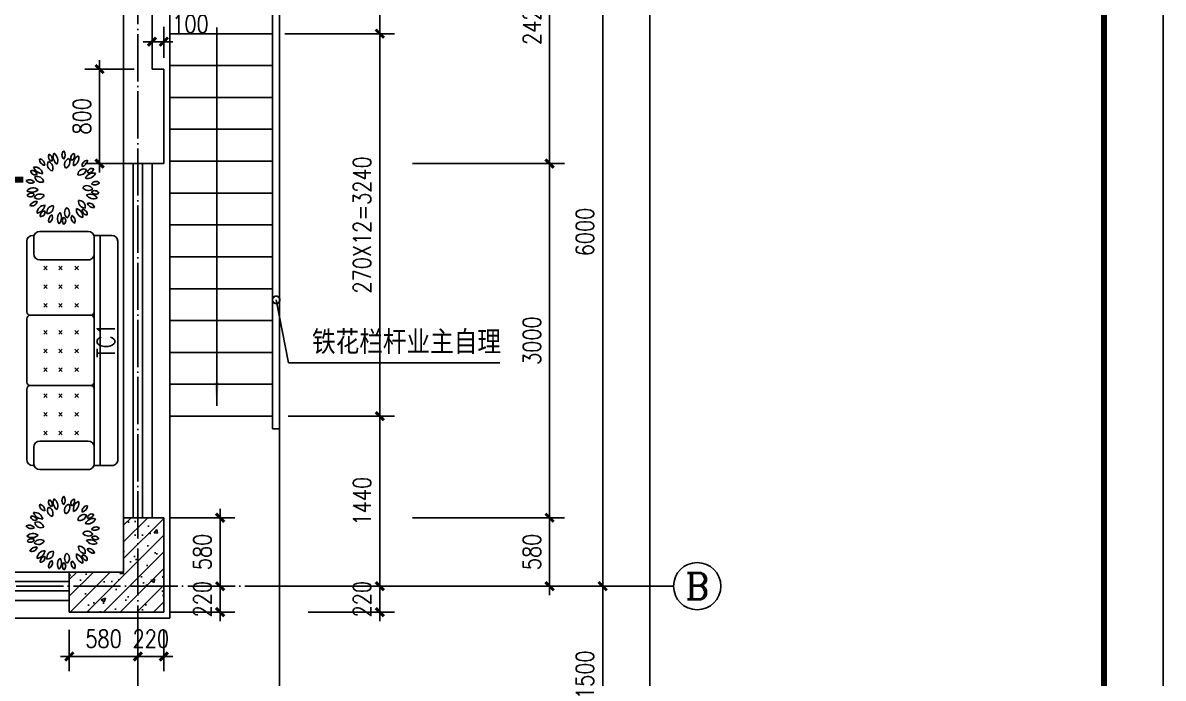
# Model space of a CAD drawing. Extents: x 12400 to 217743, y 90685 to 209848.
# Drawn here: x 64207 to 73859, y 105353 to 110905 of the extents above; entities that cross this region are included whole.
import ezdxf
from ezdxf.enums import TextEntityAlignment as Align

# ---------------------------------------------------------------- set-up
doc = ezdxf.new("R2010")
doc.units = 0
doc.header["$LTSCALE"] = 200
doc.linetypes.add('DOT', pattern=[0.25, 0, -0.25])
doc.linetypes.add('DOTE', pattern=[2.42, 2, -0.2, 0.02, -0.2])
doc.layers.get('0').update_dxf_attribs({"linetype": 'CONTINUOUS'})
doc.layers.get('DEFPOINTS').update_dxf_attribs({"linetype": 'CONTINUOUS'})
for name, color, linetype in [('8', 8, 'CONTINUOUS'), ('AXIS', 3, 'CONTINUOUS'), ('AXIS_TEXT', 7, 'CONTINUOUS'), ('COLUMN', 4, 'CONTINUOUS'), ('DOTE', 1, 'DOTE'), ('GROUND', 2, 'CONTINUOUS'), ('HATCH', 8, 'CONTINUOUS'), ('PUB_DIM', 3, 'CONTINUOUS'), ('PUB_TEXT', 7, 'CONTINUOUS'), ('PUB_TITLE', 143, 'CONTINUOUS'), ('WALL', 4, 'CONTINUOUS'), ('WINDOW', 2, 'CONTINUOUS'), ('家具', 8, 'CONTINUOUS')]:
    doc.layers.add(name, color=color, linetype=linetype)
doc.styles.add('_SIMPLEX', font='SIMPLEX.shx', dxfattribs={"width": 0.8, "bigfont": 'hztxt.shx'})
doc.styles.add('COMPLEX', font='COMPLEX')
doc.styles.add('DIM_FONT', font='SIMPLEX', dxfattribs={"width": 0.8})
doc.styles.add('HZ', font='txt', dxfattribs={"bigfont": 'hztxt'})
doc.styles.add('SIMPLEX', font='SIMPLEX.SHX')
doc.dimstyles.new('AXIS50', dxfattribs={"dimscale": 0.5, "dimtxt": 300, "dimasz": 1, "dimexe": 250, "dimexo": 300, "dimgap": 150, "dimtad": 1, "dimdec": 0, "dimzin": 0, "dimdsep": 46, "dimtxsty": 'DIM_FONT', "dimblk": '_DIMX', "dimblk1": 'DOTSMALL', "dimblk2": 'DOTSMALL', "dimcen": 2.5, "dimse1": 1, "dimse2": 1, "dimclrt": 7, "dimadec": 0, "dimazin": 0, "dimtfac": 1, "dimtdec": 0, "dimtix": 1, "dimtmove": 2, "dimatfit": 3, "dimldrblk": '_DIMX', "dimfxl": 0, "dimtolj": 1, "dimtzin": 0, "dimarcsym": 0})
doc.dimstyles.new('DIMA50', dxfattribs={"dimscale": 0.5, "dimtxt": 300, "dimasz": 1, "dimexe": 250, "dimexo": 300, "dimgap": 150, "dimtad": 1, "dimdec": 0, "dimzin": 0, "dimdsep": 46, "dimtxsty": 'DIM_FONT', "dimblk": '_DIMX', "dimblk1": 'DOTSMALL', "dimblk2": 'DOTSMALL', "dimcen": 2.5, "dimse1": 1, "dimclrt": 7, "dimadec": 0, "dimazin": 0, "dimtfac": 1, "dimtdec": 0, "dimtix": 1, "dimtmove": 2, "dimatfit": 3, "dimldrblk": '_DIMX', "dimfxl": 0, "dimtolj": 1, "dimtzin": 0, "dimarcsym": 0})
doc.dimstyles.new('DIMB50', dxfattribs={"dimscale": 0.5, "dimtxt": 300, "dimasz": 1, "dimexe": 250, "dimexo": 300, "dimgap": 150, "dimtad": 1, "dimdec": 0, "dimzin": 0, "dimdsep": 46, "dimtxsty": 'DIM_FONT', "dimblk": '_DIMX', "dimblk1": 'DOTSMALL', "dimblk2": 'DOTSMALL', "dimcen": 2.5, "dimse2": 1, "dimclrt": 7, "dimadec": 0, "dimazin": 0, "dimtfac": 1, "dimtdec": 0, "dimtix": 1, "dimtmove": 2, "dimatfit": 3, "dimldrblk": '_DIMX', "dimfxl": 0, "dimtolj": 1, "dimtzin": 0, "dimarcsym": 0})
doc.dimstyles.new('DIMN50', dxfattribs={"dimscale": 0.5, "dimtxt": 300, "dimasz": 1, "dimexe": 250, "dimexo": 300, "dimgap": 150, "dimtad": 1, "dimdec": 0, "dimzin": 0, "dimdsep": 46, "dimtxsty": 'DIM_FONT', "dimblk": '_DIMX', "dimblk1": 'DOTSMALL', "dimblk2": 'DOTSMALL', "dimcen": 2.5, "dimclrt": 7, "dimadec": 0, "dimazin": 0, "dimtfac": 1, "dimtdec": 0, "dimtix": 1, "dimtmove": 2, "dimatfit": 3, "dimldrblk": '_DIMX', "dimfxl": 0, "dimtolj": 1, "dimtzin": 0, "dimarcsym": 0})
doc.dimstyles.new('MAO', dxfattribs={"dimscale": 0.5, "dimtxt": 400, "dimasz": 250, "dimexe": 250, "dimexo": 0, "dimgap": 150, "dimtad": 1, "dimdec": 0, "dimzin": 0, "dimdsep": 46, "dimtxsty": 'DIM_FONT', "dimblk": '_DIMX', "dimblk1": 'DOTSMALL', "dimblk2": 'DOTSMALL', "dimsah": 1, "dimcen": 2.5, "dimclrt": 7, "dimadec": 0, "dimazin": 0, "dimtfac": 1, "dimtdec": 0, "dimtix": 1, "dimtmove": 2, "dimatfit": 3, "dimldrblk": 'DOTSMALL', "dimfxl": 0, "dimtolj": 1, "dimtzin": 0, "dimarcsym": 0})

# ---------------------------------------------------------------- blocks, each defined once
blk = doc.blocks.new('_AXISO')
blk.add_circle((0, 0), 0.5)
at = {"layer": 'AXIS_TEXT', "style": 'COMPLEX', "width": 1.041667}
blk.add_attdef('A', text='', height=0.56, dxfattribs=at).set_placement((-0.25, -0.28), (0.25, -0.28), align=Align.FIT)
blk = doc.blocks.new('_DIMX')
blk.add_line((-150, 0), (150, 0))
at = {"const_width": 50}
blk.add_lwpolyline([(-70, -70), (70, 70)], dxfattribs=at)
blk = doc.blocks.new('*D1348')
at = {"layer": 'AXIS', "color": 0, "lineweight": -2}
blk.add_line((69114.6, 106132.3), (69114.6, 104633.3), dxfattribs=at)
at = {"layer": 'DEFPOINTS', "color": 0}
for p in [(67380.3, 106132.8), (67380.3, 104632.8), (69114.6, 104632.8)]:
    blk.add_point(p, dxfattribs=at)
at = {"layer": 'AXIS', "color": 0, "lineweight": -2, "xscale": 0.5, "yscale": 0.5, "zscale": 0.5}
for p, rotation in [((69114.6, 106132.8), 90), ((69114.6, 104632.8), 270)]:
    blk.add_blockref('_DIMX', p, dxfattribs=dict(at, rotation=rotation))
at = {"layer": 'AXIS', "color": 7, "insert": (68964.6, 105382.8), "char_height": 150, "attachment_point": 5, "rotation": 90, "style": 'DIM_FONT'}
blk.add_mtext('\\A1;1500', dxfattribs=at)
blk = doc.blocks.new('_DOTSMALL')
at = {"color": 0, "linetype": 'ByBlock', "const_width": 0.5}
blk.add_lwpolyline([(-0.0625, 0, 1), (0.0625, 0, 1)], format="xyb", close=True, dxfattribs=at)
blk = doc.blocks.new('*D1349')
at = {"layer": 'AXIS', "color": 0, "lineweight": -2}
blk.add_line((69514.6, 125332.3), (69514.6, 104633.3), dxfattribs=at)
at = {"layer": 'DEFPOINTS', "color": 0}
for p in [(67380.3, 125332.8), (67380.3, 104632.8), (69514.6, 104632.8)]:
    blk.add_point(p, dxfattribs=at)
at = {"layer": 'AXIS', "color": 0, "lineweight": -2, "xscale": 0.5, "yscale": 0.5, "zscale": 0.5}
for p, rotation in [((69514.6, 125332.8), 90), ((69514.6, 104632.8), 270)]:
    blk.add_blockref('_DIMX', p, dxfattribs=dict(at, rotation=rotation))
at = {"layer": 'AXIS', "color": 7, "insert": (69364.6, 114982.8), "char_height": 150, "attachment_point": 5, "rotation": 90, "style": 'DIM_FONT'}
blk.add_mtext('\\A1;20700', dxfattribs=at)
blk = doc.blocks.new('*D1362')
at = {"layer": 'AXIS', "color": 0, "lineweight": -2}
for p, q in [((67530.3, 112132.8), (69239.6, 112132.8)), ((69114.6, 112132.3), (69114.6, 106133.3))]:
    blk.add_line(p, q, dxfattribs=at)
at = {"layer": 'DEFPOINTS', "color": 0}
for p in [(67380.3, 112132.8), (67380.3, 106132.8), (69114.6, 106132.8)]:
    blk.add_point(p, dxfattribs=at)
at = {"layer": 'AXIS', "color": 0, "lineweight": -2, "xscale": 0.5, "yscale": 0.5, "zscale": 0.5}
for p, rotation in [((69114.6, 112132.8), 90), ((69114.6, 106132.8), 270)]:
    blk.add_blockref('_DIMX', p, dxfattribs=dict(at, rotation=rotation))
at = {"layer": 'AXIS', "color": 7, "insert": (68964.6, 109132.8), "char_height": 150, "attachment_point": 5, "rotation": 90, "style": 'DIM_FONT'}
blk.add_mtext('\\A1;6000', dxfattribs=at)
blk = doc.blocks.new('_ARROW')
blk.add_solid([(0, 0), (-1, 0.1), (-1, -0.1)])
blk = doc.blocks.new('M_F22')
for centre, radius, start, end in [((-63, 1991), 399, 151.70154, 229.74057), ((-591, 1891), 339, 322.86392, 58.57818), ((523, 1764), 486, 130.70899, 219.10644), ((-284, 1836), 573, 318.65709, 31.15834), ((662, 1865), 307, 123.4613, 215.43295), ((307, 1931), 266, 293.31145, 45.5828), ((-1680, 1042), 339, 2.86392, 98.57818), ((-745, 1661), 486, 170.70899, 259.10644), ((-1409, 1198), 573, 358.65709, 71.15834), ((-704, 1829), 307, 163.4613, 255.43295), ((-1018, 1651), 266, 333.31145, 85.5828), ((-242, 1523), 417, 160.50355, 255.32847), ((-684, 1289), 376, 333.2488, 82.58322), ((819, 1335), 417, 120.50355, 215.32847), ((331, 1439), 376, 293.2488, 42.58322), ((1257, 1578), 399, 111.70154, 189.74057), ((788, 1841), 339, 282.86392, 18.57818), ((1560, 1027), 486, 90.70899, 179.10644), ((988, 1601), 573, 278.65709, 351.15834), ((-1853, 584), 266, 13.31145, 125.5828), ((-1727, 923), 307, 203.4613, 295.43295), ((-1340, 1458), 399, 191.70154, 269.74057), ((-1364, 522), 376, 13.2488, 122.58322), ((-1177, 985), 417, 200.50355, 295.32847), ((1511, 508), 417, 80.50355, 175.32847), ((1204, 902), 376, 253.2488, 2.58322), ((1732, 1016), 307, 83.4613, 175.43295), ((1502, 1294), 266, 253.31145, 5.5828), ((2003, 413), 399, 71.70154, 149.74057), ((1813, 916), 339, 242.86392, 338.57818), ((-1969, -307), 339, 42.86392, 138.57818), ((-1861, -14), 573, 38.65709, 111.15834), ((-1651, 768), 486, 210.70899, 299.10644), ((1881, -204), 486, 50.70899, 139.10644), ((1812, 603), 573, 238.65709, 311.15834), ((-1976, 230), 399, 231.70154, 309.74057), ((-1807, -769), 266, 53.31145, 165.5828), ((-1928, -429), 307, 243.4613, 335.43295), ((-1429, -1233), 573, 78.65709, 151.15834), ((-1770, -498), 486, 250.70899, 339.10644), ((-1393, -503), 376, 53.2488, 162.58322), ((-1547, -28), 417, 240.50355, 335.32847), ((1510, -570), 417, 40.50355, 135.32847), ((1528, -71), 376, 213.2488, 322.58322), ((1825, -959), 399, 31.70154, 109.74057), ((2003, -452), 339, 202.86392, 298.57818), ((2005, -323), 307, 43.4613, 135.43295), ((2009, 38), 266, 213.31145, 325.5828), ((-1323, -1527), 339, 82.86392, 178.57818), ((-1674, -1120), 399, 271.70154, 349.74057), ((-756, -1306), 376, 93.2488, 202.58322), ((-1179, -1041), 417, 280.50355, 15.32847), ((249, -1512), 376, 133.2488, 242.58322), ((-246, -1581), 417, 320.50355, 55.32847), ((1151, -1025), 376, 173.2488, 282.58322), ((816, -1395), 417, 0.50355, 95.32847), ((1335, -1353), 486, 10.70899, 99.10644), ((1801, -691), 573, 198.65709, 271.15834), ((1589, -1250), 266, 173.31145, 285.5828), ((1354, -1524), 307, 3.4613, 95.43295), ((-902, -1777), 266, 93.31145, 205.5828), ((-1213, -1593), 307, 283.4613, 15.43295), ((-314, -1889), 573, 118.65709, 191.15834), ((-1048, -1545), 486, 290.70899, 19.10644), ((-44, -2046), 339, 122.86392, 218.57818), ((-574, -1959), 399, 311.70154, 29.74057), ((439, -1967), 266, 133.31145, 245.5828), ((83, -2026), 307, 323.4613, 55.43295), ((962, -1675), 573, 158.65709, 231.15834), ((179, -1883), 486, 330.70899, 59.10644), ((1270, -1621), 339, 162.86392, 258.57818), ((808, -1896), 399, 351.70154, 69.74057)]:
    blk.add_arc(centre, radius, start, end)
at = {"width": 0.8, "flags": 9}
for tag in ['XSIZE', 'YSIZE']:
    blk.add_attdef(tag, (0, 0), '', height=0.5, dxfattribs=at)
blk = doc.blocks.new('M_C46QQU')
for p, q in [((-975, 711.1), (-975, 720)), ((-958.4, 711.1), (-817.8, 711.1)), ((-925, 770), (-326.8, 770)), ((-297.8, 740), (-297.8, 230)), ((-268.7, 770), (268.7, 770)), ((297.8, 740), (297.8, 230)), ((326.8, 770), (925, 770)), ((958.4, 711.1), (817.8, 711.1)), ((975, 711.1), (975, 720)), ((-1008.4, 250), (-1008.4, 661.1)), ((-767.8, 661.1), (-767.8, 250)), ((-713.4, 626.7), (-683.2, 596.5)), ((-683.2, 626.7), (-713.4, 596.5)), ((-555.8, 626.7), (-525.6, 596.5)), ((-525.6, 626.7), (-555.8, 596.5)), ((-398.2, 626.7), (-368, 596.5)), ((-368, 626.7), (-398.2, 596.5)), ((-138, 626.7), (-168.2, 596.5)), ((-168.2, 626.7), (-138, 596.5)), ((19.6, 626.7), (-10.6, 596.5)), ((-10.6, 626.7), (19.6, 596.5)), ((177.1, 626.7), (147, 596.5)), ((147, 626.7), (177.1, 596.5)), ((368, 626.7), (398.2, 596.5)), ((398.2, 626.7), (368, 596.5)), ((525.6, 626.7), (555.8, 596.5)), ((555.8, 626.7), (525.6, 596.5)), ((683.2, 626.7), (713.4, 596.5)), ((713.4, 626.7), (683.2, 596.5)), ((767.8, 661.1), (767.8, 250)), ((1008.4, 250), (1008.4, 661.1)), ((-713.4, 499.7), (-683.2, 469.5)), ((-683.2, 499.7), (-713.4, 469.5)), ((-555.8, 499.7), (-525.6, 469.5)), ((-525.6, 499.7), (-555.8, 469.5)), ((-398.2, 499.7), (-368, 469.5)), ((-368, 499.7), (-398.2, 469.5)), ((-138, 499.7), (-168.2, 469.5)), ((-168.2, 499.7), (-138, 469.5)), ((19.6, 499.7), (-10.6, 469.5)), ((-10.6, 499.7), (19.6, 469.5)), ((177.1, 499.7), (147, 469.5)), ((147, 499.7), (177.1, 469.5)), ((368, 499.7), (398.2, 469.5)), ((398.2, 499.7), (368, 469.5)), ((525.6, 499.7), (555.8, 469.5)), ((555.8, 499.7), (525.6, 469.5)), ((683.2, 499.7), (713.4, 469.5)), ((713.4, 499.7), (683.2, 469.5)), ((-713.4, 362.5), (-683.2, 332.3)), ((-683.2, 362.5), (-713.4, 332.3)), ((-525.6, 362.5), (-555.8, 332.3)), ((-555.8, 362.5), (-525.6, 332.3)), ((-398.2, 362.5), (-368, 332.3)), ((-368, 362.5), (-398.2, 332.3)), ((-138, 362.5), (-168.2, 332.3)), ((-168.2, 362.5), (-138, 332.3)), ((-10.6, 362.5), (19.6, 332.3)), ((19.6, 362.5), (-10.6, 332.3)), ((177.1, 362.5), (147, 332.3)), ((147, 362.5), (177.1, 332.3)), ((368, 362.5), (398.2, 332.3)), ((398.2, 362.5), (368, 332.3)), ((555.8, 362.5), (525.6, 332.3)), ((525.6, 362.5), (555.8, 332.3)), ((683.2, 362.5), (713.4, 332.3)), ((713.4, 362.5), (683.2, 332.3)), ((-975, 50), (-975, 202.8)), ((975, 200), (-975, 200)), ((-817.8, 200), (-958.4, 200)), ((817.8, 200), (958.4, 200)), ((975, 200), (975, 50)), ((975, 150), (-975, 150)), ((925, 0), (-925, 0))]:
    blk.add_line(p, q)
for centre, radius, start, end in [((-958.4, 661.1), 50, 90, 180), ((-925, 720), 50, 90, 180), ((-817.8, 661.1), 50, 0, 90), ((-327.8, 740), 30, 360, 90), ((-267.8, 740), 30, 90, 180), ((267.8, 740), 30, 0, 90), ((327.8, 740), 30, 90, 180), ((817.8, 661.1), 50, 90, 180), ((925, 720), 50, 360, 90), ((958.4, 661.1), 50, 0, 90), ((-958.4, 250), 50, 180, 270), ((-817.8, 250), 50, 270, 0), ((-327.8, 230), 30, 270, 0), ((-267.8, 230), 30, 180, 270), ((267.8, 230), 30, 270, 360), ((327.8, 230), 30, 180, 270), ((817.8, 250), 50, 180, 270), ((958.4, 250), 50, 270, 0), ((-925, 50), 50, 180, 270), ((925, 50), 50, 270, 0)]:
    blk.add_arc(centre, radius, start, end)
at = {"style": 'DIM_FONT', "width": 0.8, "flags": 9}
for tag in ['YSIZE', 'XSIZE']:
    blk.add_attdef(tag, (0, 0), '', height=0.5, dxfattribs=at)
blk = doc.blocks.new('_WBLK')
for p, q in [((-0.5, 0.5), (0.5, 0.5)), ((0.5, 0.1667), (-0.5, 0.1667)), ((0.5, -0.1667), (-0.5, -0.1667)), ((-0.5, -0.5), (0.5, -0.5))]:
    blk.add_line(p, q)
at = {"style": 'SIMPLEX', "flags": 9}
blk.add_attdef('A', text='', height=1, dxfattribs=at).set_placement((0, 1.5), align=Align.MIDDLE)
blk = doc.blocks.new('*D1509')
at = {"layer": 'DEFPOINTS', "color": 0}
for p in [(66291.5, 112132.8), (66273.1, 110812.8), (67228.3, 110812.8)]:
    blk.add_point(p, dxfattribs=at)
at = {"layer": 'PUB_DIM', "color": 0, "lineweight": -2}
for p, q in [((66441.5, 112132.8), (67353.3, 112132.8)), ((67228.3, 112132.3), (67228.3, 110813.3)), ((66423.1, 110812.8), (67353.3, 110812.8))]:
    blk.add_line(p, q, dxfattribs=at)
at = {"layer": 'PUB_DIM', "color": 0, "lineweight": -2, "xscale": 0.5, "yscale": 0.5, "zscale": 0.5}
for p, rotation in [((67228.3, 112132.8), 90), ((67228.3, 110812.8), 270)]:
    blk.add_blockref('_DIMX', p, dxfattribs=dict(at, rotation=rotation))
at = {"layer": 'PUB_DIM', "color": 7, "insert": (67078.3, 111472.8), "char_height": 150, "attachment_point": 5, "rotation": 90, "style": 'DIM_FONT'}
blk.add_mtext('\\A1;1320', dxfattribs=at)
blk = doc.blocks.new('*D1510')
at = {"layer": 'DEFPOINTS', "color": 0}
for p in [(66273.1, 110812.8), (66302.9, 107572.8), (67228.3, 107572.8)]:
    blk.add_point(p, dxfattribs=at)
at = {"layer": 'PUB_DIM', "color": 0, "lineweight": -2}
for p, q in [((66423.1, 110812.8), (67353.3, 110812.8)), ((67228.3, 110812.3), (67228.3, 107573.3)), ((66452.9, 107572.8), (67353.3, 107572.8))]:
    blk.add_line(p, q, dxfattribs=at)
at = {"layer": 'PUB_DIM', "color": 0, "lineweight": -2, "xscale": 0.5, "yscale": 0.5, "zscale": 0.5}
for p, rotation in [((67228.3, 110812.8), 90), ((67228.3, 107572.8), 270)]:
    blk.add_blockref('_DIMX', p, dxfattribs=dict(at, rotation=rotation))
at = {"layer": 'PUB_DIM', "color": 7, "insert": (67078.3, 109192.8), "char_height": 150, "attachment_point": 5, "rotation": 90, "style": 'DIM_FONT'}
blk.add_mtext('\\A1;270X12=3240', dxfattribs=at)
blk = doc.blocks.new('*D1511')
at = {"layer": 'DEFPOINTS', "color": 0}
for p in [(66302.9, 107572.8), (66332.7, 106132.8), (67228.3, 106132.8)]:
    blk.add_point(p, dxfattribs=at)
at = {"layer": 'PUB_DIM', "color": 0, "lineweight": -2}
for p, q in [((66452.9, 107572.8), (67353.3, 107572.8)), ((67228.3, 107572.3), (67228.3, 106133.3)), ((66482.7, 106132.8), (67353.3, 106132.8))]:
    blk.add_line(p, q, dxfattribs=at)
at = {"layer": 'PUB_DIM', "color": 0, "lineweight": -2, "xscale": 0.5, "yscale": 0.5, "zscale": 0.5}
for p, rotation in [((67228.3, 107572.8), 90), ((67228.3, 106132.8), 270)]:
    blk.add_blockref('_DIMX', p, dxfattribs=dict(at, rotation=rotation))
at = {"layer": 'PUB_DIM', "color": 7, "insert": (67078.3, 106852.8), "char_height": 150, "attachment_point": 5, "rotation": 90, "style": 'DIM_FONT'}
blk.add_mtext('\\A1;1440', dxfattribs=at)
blk = doc.blocks.new('*D1512')
at = {"layer": 'AXIS', "color": 0, "lineweight": -2}
for p, q in [((67504, 106712.8), (68790.5, 106712.8)), ((68665.5, 106133.3), (68665.5, 106712.3)), ((67504, 106132.8), (68790.5, 106132.8))]:
    blk.add_line(p, q, dxfattribs=at)
at = {"layer": 'DEFPOINTS', "color": 0}
for p in [(67354, 106712.8), (68665.5, 106712.8), (67354, 106132.8)]:
    blk.add_point(p, dxfattribs=at)
at = {"layer": 'AXIS', "color": 0, "lineweight": -2, "xscale": 0.5, "yscale": 0.5, "zscale": 0.5}
for p, rotation in [((68665.5, 106712.8), 90), ((68665.5, 106132.8), 270)]:
    blk.add_blockref('_DIMX', p, dxfattribs=dict(at, rotation=rotation))
at = {"layer": 'AXIS', "color": 7, "insert": (68515.5, 106422.8), "char_height": 150, "attachment_point": 5, "rotation": 90, "style": 'DIM_FONT'}
blk.add_mtext('\\A1;580', dxfattribs=at)
blk = doc.blocks.new('*D1513')
at = {"layer": 'AXIS', "color": 0, "lineweight": -2}
for p, q in [((67504, 109712.8), (68790.5, 109712.8)), ((68665.5, 106713.3), (68665.5, 109712.3)), ((67504, 106712.8), (68790.5, 106712.8))]:
    blk.add_line(p, q, dxfattribs=at)
at = {"layer": 'DEFPOINTS', "color": 0}
for p in [(67354, 109712.8), (68665.5, 109712.8), (67354, 106712.8)]:
    blk.add_point(p, dxfattribs=at)
at = {"layer": 'AXIS', "color": 0, "lineweight": -2, "xscale": 0.5, "yscale": 0.5, "zscale": 0.5}
for p, rotation in [((68665.5, 109712.8), 90), ((68665.5, 106712.8), 270)]:
    blk.add_blockref('_DIMX', p, dxfattribs=dict(at, rotation=rotation))
at = {"layer": 'AXIS', "color": 7, "insert": (68515.5, 108212.8), "char_height": 150, "attachment_point": 5, "rotation": 90, "style": 'DIM_FONT'}
blk.add_mtext('\\A1;3000', dxfattribs=at)
blk = doc.blocks.new('*D1514')
at = {"layer": 'AXIS', "color": 0, "lineweight": -2}
for p, q in [((67504, 112132.8), (68790.5, 112132.8)), ((68665.5, 109713.3), (68665.5, 112132.3)), ((67504, 109712.8), (68790.5, 109712.8))]:
    blk.add_line(p, q, dxfattribs=at)
at = {"layer": 'DEFPOINTS', "color": 0}
for p in [(67354, 112132.8), (68665.5, 112132.8), (67354, 109712.8)]:
    blk.add_point(p, dxfattribs=at)
at = {"layer": 'AXIS', "color": 0, "lineweight": -2, "xscale": 0.5, "yscale": 0.5, "zscale": 0.5}
for p, rotation in [((68665.5, 112132.8), 90), ((68665.5, 109712.8), 270)]:
    blk.add_blockref('_DIMX', p, dxfattribs=dict(at, rotation=rotation))
at = {"layer": 'AXIS', "color": 7, "insert": (68515.5, 110922.8), "char_height": 150, "attachment_point": 5, "rotation": 90, "style": 'DIM_FONT'}
blk.add_mtext('\\A1;2420', dxfattribs=at)
blk = doc.blocks.new('*D1669')
at = {"layer": 'DEFPOINTS', "color": 0}
for p in [(65300.3, 110512.8), (64856.7, 109712.8), (65300.3, 109712.8)]:
    blk.add_point(p, dxfattribs=at)
at = {"layer": 'PUB_DIM', "color": 0, "lineweight": -2}
for p, q in [((65150.3, 110512.8), (64731.7, 110512.8)), ((64856.7, 110512.3), (64856.7, 109713.3)), ((65150.3, 109712.8), (64731.7, 109712.8))]:
    blk.add_line(p, q, dxfattribs=at)
at = {"layer": 'PUB_DIM', "color": 0, "lineweight": -2, "xscale": 0.5, "yscale": 0.5, "zscale": 0.5}
for p, rotation in [((64856.7, 110512.8), 90), ((64856.7, 109712.8), 270)]:
    blk.add_blockref('_DIMX', p, dxfattribs=dict(at, rotation=rotation))
at = {"layer": 'PUB_DIM', "color": 7, "insert": (64706.7, 110112.8), "char_height": 150, "attachment_point": 5, "rotation": 90, "style": 'DIM_FONT'}
blk.add_mtext('\\A1;800', dxfattribs=at)
blk = doc.blocks.new('*D1670')
at = {"layer": 'DEFPOINTS', "color": 0}
for p in [(65400.3, 110745.1), (65300.3, 110457), (65400.3, 110457)]:
    blk.add_point(p, dxfattribs=at)
at = {"layer": 'PUB_DIM', "color": 0, "lineweight": -2}
for p, q in [((65300.3, 110607), (65300.3, 110870.1)), ((65400.3, 110607), (65400.3, 110870.1)), ((65299.8, 110745.1), (65299.3, 110745.1)), ((65300.3, 110745.1), (65400.3, 110745.1)), ((65400.8, 110745.1), (65401.3, 110745.1))]:
    blk.add_line(p, q, dxfattribs=at)
at = {"layer": 'PUB_DIM', "color": 0, "lineweight": -2, "xscale": 0.5, "yscale": 0.5, "zscale": 0.5}
blk.add_blockref('_DIMX', (65300.3, 110745.1), dxfattribs=at)
at = {"layer": 'PUB_DIM', "color": 0, "lineweight": -2, "xscale": 0.5, "yscale": 0.5, "zscale": 0.5, "rotation": 180}
blk.add_blockref('_DIMX', (65400.3, 110745.1), dxfattribs=at)
at = {"layer": 'PUB_DIM', "color": 7, "insert": (65625.8, 110895.1), "char_height": 150, "attachment_point": 5, "style": 'DIM_FONT'}
blk.add_mtext('\\A1;100', dxfattribs=at)
blk = doc.blocks.new('*D1806')
at = {"layer": 'DEFPOINTS', "color": 0}
for p in [(66332.7, 106132.8), (66471.9, 105912.8), (67228.3, 105912.8)]:
    blk.add_point(p, dxfattribs=at)
at = {"layer": 'PUB_DIM', "color": 0, "lineweight": -2}
for p, q in [((66482.7, 106132.8), (67353.3, 106132.8)), ((67228.3, 106133.3), (67228.3, 106133.8)), ((67228.3, 106132.8), (67228.3, 105912.8)), ((66621.9, 105912.8), (67353.3, 105912.8)), ((67228.3, 105912.3), (67228.3, 105911.8))]:
    blk.add_line(p, q, dxfattribs=at)
at = {"layer": 'PUB_DIM', "color": 0, "lineweight": -2, "xscale": 0.5, "yscale": 0.5, "zscale": 0.5}
for p, rotation in [((67228.3, 106132.8), 270), ((67228.3, 105912.8), 90)]:
    blk.add_blockref('_DIMX', p, dxfattribs=dict(at, rotation=rotation))
at = {"layer": 'PUB_DIM', "color": 7, "insert": (67078.3, 106022.8), "char_height": 150, "attachment_point": 5, "rotation": 90, "style": 'DIM_FONT'}
blk.add_mtext('\\A1;220', dxfattribs=at)
blk = doc.blocks.new('*D1826')
at = {"layer": 'DEFPOINTS', "color": 0}
for p in [(64600.3, 105912.8), (65180.3, 105912.8), (65180.3, 105537.3)]:
    blk.add_point(p, dxfattribs=at)
at = {"layer": 'PUB_DIM', "color": 0, "lineweight": -2}
for p, q in [((64600.3, 105762.8), (64600.3, 105412.3)), ((65180.3, 105762.8), (65180.3, 105412.3)), ((64600.8, 105537.3), (65179.8, 105537.3))]:
    blk.add_line(p, q, dxfattribs=at)
at = {"layer": 'PUB_DIM', "color": 0, "lineweight": -2, "xscale": 0.5, "yscale": 0.5, "zscale": 0.5, "rotation": 180}
blk.add_blockref('_DIMX', (64600.3, 105537.3), dxfattribs=at)
at = {"layer": 'PUB_DIM', "color": 0, "lineweight": -2, "xscale": 0.5, "yscale": 0.5, "zscale": 0.5}
blk.add_blockref('_DIMX', (65180.3, 105537.3), dxfattribs=at)
at = {"layer": 'PUB_DIM', "color": 7, "insert": (64890.3, 105687.3), "char_height": 150, "attachment_point": 5, "style": 'DIM_FONT'}
blk.add_mtext('\\A1;580', dxfattribs=at)
blk = doc.blocks.new('*D1827')
at = {"layer": 'DEFPOINTS', "color": 0}
for p in [(65300.3, 106712.8), (65300.3, 106132.8), (65876.6, 106132.8)]:
    blk.add_point(p, dxfattribs=at)
at = {"layer": 'PUB_DIM', "color": 0, "lineweight": -2}
for p, q in [((65450.3, 106712.8), (66001.6, 106712.8)), ((65876.6, 106712.3), (65876.6, 106133.3))]:
    blk.add_line(p, q, dxfattribs=at)
at = {"layer": 'PUB_DIM', "color": 0, "lineweight": -2, "xscale": 0.5, "yscale": 0.5, "zscale": 0.5}
for p, rotation in [((65876.6, 106712.8), 90), ((65876.6, 106132.8), 270)]:
    blk.add_blockref('_DIMX', p, dxfattribs=dict(at, rotation=rotation))
at = {"layer": 'PUB_DIM', "color": 7, "insert": (65726.6, 106422.8), "char_height": 150, "attachment_point": 5, "rotation": 90, "style": 'DIM_FONT'}
blk.add_mtext('\\A1;580', dxfattribs=at)
blk = doc.blocks.new('*D1828')
at = {"layer": 'DEFPOINTS', "color": 0}
for p in [(65180.3, 105912.8), (65400.3, 105912.8), (65400.3, 105537.3)]:
    blk.add_point(p, dxfattribs=at)
at = {"layer": 'PUB_DIM', "color": 0, "lineweight": -2}
for p, q in [((65180.3, 105762.8), (65180.3, 105412.3)), ((65400.3, 105762.8), (65400.3, 105412.3)), ((65179.8, 105537.3), (65179.3, 105537.3)), ((65180.3, 105537.3), (65400.3, 105537.3)), ((65400.8, 105537.3), (65401.3, 105537.3))]:
    blk.add_line(p, q, dxfattribs=at)
at = {"layer": 'PUB_DIM', "color": 0, "lineweight": -2, "xscale": 0.5, "yscale": 0.5, "zscale": 0.5}
blk.add_blockref('_DIMX', (65180.3, 105537.3), dxfattribs=at)
at = {"layer": 'PUB_DIM', "color": 0, "lineweight": -2, "xscale": 0.5, "yscale": 0.5, "zscale": 0.5, "rotation": 180}
blk.add_blockref('_DIMX', (65400.3, 105537.3), dxfattribs=at)
at = {"layer": 'PUB_DIM', "color": 7, "insert": (65290.3, 105687.3), "char_height": 150, "attachment_point": 5, "style": 'DIM_FONT'}
blk.add_mtext('\\A1;220', dxfattribs=at)
blk = doc.blocks.new('*D1829')
at = {"layer": 'DEFPOINTS', "color": 0}
for p in [(65300.3, 106132.8), (65300.3, 105912.8), (65876.6, 105912.8)]:
    blk.add_point(p, dxfattribs=at)
at = {"layer": 'PUB_DIM', "color": 0, "lineweight": -2}
for p, q in [((65876.6, 106133.3), (65876.6, 106133.8)), ((65876.6, 106132.8), (65876.6, 105912.8)), ((65450.3, 105912.8), (66001.6, 105912.8)), ((65876.6, 105912.3), (65876.6, 105911.8))]:
    blk.add_line(p, q, dxfattribs=at)
at = {"layer": 'PUB_DIM', "color": 0, "lineweight": -2, "xscale": 0.5, "yscale": 0.5, "zscale": 0.5}
for p, rotation in [((65876.6, 106132.8), 270), ((65876.6, 105912.8), 90)]:
    blk.add_blockref('_DIMX', p, dxfattribs=dict(at, rotation=rotation))
at = {"layer": 'PUB_DIM', "color": 7, "insert": (65726.6, 106022.8), "char_height": 150, "attachment_point": 5, "rotation": 90, "style": 'DIM_FONT'}
blk.add_mtext('\\A1;220', dxfattribs=at)

msp = doc.modelspace()

# ---------------------------------------------------------------- hatches: boundary and pattern name
at = {"layer": 'HATCH'}
h = msp.add_hatch(dxfattribs=at)
h.set_pattern_fill('AN31C', color=256, scale=500, style=0)
h.set_pattern_definition([(45, (54055.56, 50955.12), (-70.71068, 70.71068), []), (50, (54055.56, 50955.12), (358.6301, -31.376), [37.5, -412.5]), (355, (54055.56, 50955.12), (-69.3757, 376.096), [30, -330]), (100.4514, (54085.44, 50952.5), (289.2547, 344.7198), [31.87, -350.571]), (46.1842, (54055.56, 51055.1), (533.6205, -82.7595), [56.25, -618.75]), (96.6356, (54100.03, 51048.2), (467.3314, 487.059), [47.805, -525.8565]), (351.1842, (54055.56, 51055.1), (467.331, 487.0593), [45, -495]), (21, (54105.56, 51030.12), (298.4535, -201.3094), [37.5, -412.5]), (326, (54105.56, 51030.12), (121.6577, 362.575), [30, -330]), (71.4514, (54130.43, 51013.34), (420.1113, 161.2652), [31.87, -350.571]), (37.5, (54055.56, 50955.12), (6.07993, 166.44693), [0, -326, 0, -335, 0, -331.25]), (7.5, (54055.56, 50955.12), (131.53477, 197.20586), [0, -191, 0, -318.5, 0, -126.25]), (327.5, (53944.06, 50955.12), (266.91122, -11.27744), [0, -125, 0, -390, 0, -517.5]), (317.5, (53894.06, 50955.12), (291.5931, 50.0525), [0, -162.5, 0, -259, 0, -367.5])])
h.paths.add_polyline_path([(65400.262, 106712.808), (65060.262, 106712.808), (65060.262, 106252.808), (64600.262, 106252.808), (64600.262, 105912.808), (65400.262, 105912.808)])

# ---------------------------------------------------------------- linework, layer by layer
at = {"layer": '8'}
msp.add_lwpolyline([(65450.262, 112012.808), (65450.262, 105862.808), (59750.262, 105862.808), (59750.262, 105640.971), (58592.1, 104482.808), (56368.425, 104482.808), (55210.262, 105640.971), (55210.262, 106462.808), (54110.262, 106462.808), (54110.262, 107062.808), (53488.425, 107062.808), (52330.262, 108220.971), (52330.262, 110044.646), (53488.425, 111202.808), (54410.262, 111202.808), (54410.262, 118612.808)], dxfattribs=at)
at = {"layer": 'AXIS'}
msp.add_line((69714.586, 106132.808), (67380.262, 106132.808), dxfattribs=at)
at = {"layer": 'COLUMN'}
for p, q in [((65060.262, 106712.808), (65400.262, 106712.808)), ((65060.262, 106252.808), (65060.262, 106712.808)), ((65400.262, 106712.808), (65400.262, 105912.808)), ((64600.262, 105912.808), (64600.262, 106252.808)), ((64600.262, 106252.808), (65060.262, 106252.808)), ((65400.262, 105912.808), (64600.262, 105912.808))]:
    msp.add_line(p, q, dxfattribs=at)
at = {"layer": 'DOTE'}
for p, q in [((65180.262, 103632.808), (65180.262, 126332.808)), ((66380.262, 103632.808), (66380.262, 126332.808)), ((54470.982, 106132.808), (67380.262, 106132.808))]:
    msp.add_line(p, q, dxfattribs=at)
at = {"layer": 'GROUND'}
for p, q in [((66320.262, 107466.667), (66320.262, 112012.808)), ((66380.262, 105012.808), (66380.262, 112012.808)), ((66320.262, 110812.808), (65450.262, 110812.808)), ((66320.262, 110542.808), (65450.262, 110542.808)), ((66320.262, 110272.808), (65450.262, 110272.808)), ((66320.262, 110002.808), (65450.262, 110002.808)), ((66320.262, 109732.808), (65450.262, 109732.808)), ((66320.262, 109462.808), (65450.262, 109462.808)), ((66320.262, 109192.808), (65450.262, 109192.808)), ((66320.262, 108922.808), (65450.262, 108922.808)), ((66320.262, 108652.808), (65450.262, 108652.808)), ((66320.262, 108382.808), (65450.262, 108382.808)), ((66320.262, 108112.808), (65450.262, 108112.808)), ((66320.262, 107842.808), (65450.262, 107842.808)), ((66320.262, 107572.808), (65450.262, 107572.808)), ((66320.262, 107466.667), (66380.262, 107466.667))]:
    msp.add_line(p, q, dxfattribs=at)
at = {"layer": 'PUB_DIM'}
msp.add_lwpolyline([(65847.688, 107659.4), (65847.688, 110866.278)], dxfattribs=at)
at = {"layer": 'PUB_TITLE'}
msp.add_lwpolyline([(44158.719, 90708.175), (44158.719, 132758.175), (73858.719, 132758.175), (73858.719, 90708.175)], close=True, dxfattribs=at)
at = {"layer": 'PUB_TITLE', "const_width": 50}
msp.add_lwpolyline([(44658.719, 91208.175), (73358.719, 91208.175), (73358.719, 131508.175), (44658.719, 131508.175)], close=True, dxfattribs=at)
at = {"layer": 'WALL'}
for p, q in [((65060.262, 109712.808), (65060.262, 112252.808)), ((65300.262, 110512.808), (65300.262, 112012.808)), ((65400.262, 110512.808), (65300.262, 110512.808)), ((65400.262, 110512.808), (65400.262, 109712.808)), ((65400.262, 109712.808), (65060.262, 109712.808)), ((65060.262, 106252.808), (65060.262, 106712.808)), ((65400.262, 106712.808), (65060.262, 106712.808)), ((65400.262, 105912.808), (65400.262, 106712.808)), ((64600.262, 106252.808), (65060.262, 106252.808)), ((64600.262, 105912.808), (64600.262, 106252.808)), ((64600.262, 105912.808), (65400.262, 105912.808))]:
    msp.add_line(p, q, dxfattribs=at)
at = {"layer": '家具', "linetype": 'DOT', "ltscale": 0.3, "const_width": 50}
msp.add_lwpolyline([(64212.459, 109576.888), (61709.526, 109576.888), (61709.526, 106852.905), (61775.457, 106852.905)], dxfattribs=at)

# ---------------------------------------------------------------- block references
at = {"layer": 'AXIS'}
ref = msp.add_blockref('_AXISO', (69914.586, 106132.808), dxfattribs=dict(at, xscale=400, yscale=400, zscale=400))
ref.add_attrib('A', 'B', dxfattribs={"layer": 'AXIS_TEXT', "height": 224, "style": 'COMPLEX', "width": 1.102941}).set_placement((69814.586, 106020.808), (70014.586, 106020.808), align=Align.FIT)
at = {"layer": 'PUB_DIM', "xscale": 200, "yscale": 200, "zscale": 200, "rotation": 270}
msp.add_blockref('_ARROW', (65847.688, 107659.4), dxfattribs=at)
at = {"layer": 'WINDOW'}
ref = msp.add_blockref('_WBLK', (65180.262, 108212.808), dxfattribs=dict(at, xscale=3000, yscale=239.9999999999999, zscale=3000, rotation=89.99999999999999))
ref.add_attrib('A', 'TC1', dxfattribs={"layer": '0', "height": 150, "rotation": 90, "style": '_SIMPLEX', "width": 0.8, "flags": 8}).set_placement((64910.262, 108212.808), align=Align.MIDDLE)
ref = msp.add_blockref('_WBLK', (63100.262, 106132.808), dxfattribs=dict(at, xscale=3000, yscale=239.9999999999999, zscale=3000, rotation=180))
ref.add_attrib('A', 'TC1', dxfattribs={"layer": '0', "height": 150, "style": '_SIMPLEX', "width": 0.8, "flags": 8}).set_placement((63100.262, 105862.808), align=Align.MIDDLE)
at = {"layer": '家具', "extrusion": (0, 0, -1), "xscale": 0.14, "yscale": 0.14, "zscale": -0.14, "rotation": 270.4}
for p in [(-64540.641, 109509.652), (-64540.641, 106582.98)]:
    msp.add_blockref('M_F22', p, dxfattribs=at)
at = {"layer": '家具', "extrusion": (0, 0, -1), "zscale": -1, "rotation": 270}
msp.add_blockref('M_C46QQU', (-65010.733, 108129.612), dxfattribs=at)

# ---------------------------------------------------------------- texts
at = {"layer": 'PUB_TEXT', "color": 7, "insert": (66654.431, 108198.625), "char_height": 200, "attachment_point": 4, "style": 'HZ'}
msp.add_mtext('铁花栏杆业主自理', dxfattribs=at)

# ---------------------------------------------------------------- dimensions: what is measured, and where the dimension line sits
at = {"layer": 'AXIS'}
for p1, p2, distance, dimstyle, picture, middle in [((67380.262, 125332.808), (67380.262, 104632.808), 2134.324, 'AXIS50', '*D1349', (69364.586, 114982.808)), ((67353.96, 109712.769), (67353.96, 112132.769), -1311.569, 'DIMN50', '*D1514', (68515.529, 110922.769)), ((67353.96, 106712.769), (67353.96, 109712.769), -1311.569, 'DIMN50', '*D1513', (68515.529, 108212.769)), ((67353.96, 106132.769), (67353.96, 106712.769), -1311.569, 'DIMN50', '*D1512', (68515.529, 106422.769))]:
    dim = msp.add_aligned_dim(p1=p1, p2=p2, distance=distance, dimstyle=dimstyle, dxfattribs=at)
    dim.commit()
    dim.dimension.update_dxf_attribs({"geometry": picture, "text_midpoint": middle})
for base, p1, p2, dimstyle, picture, middle in [((69114.586, 106132.808), (67380.262, 112132.808), (67380.262, 106132.808), 'DIMB50', '*D1362', (68964.586, 109132.808)), ((69114.586, 104632.808), (67380.262, 106132.808), (67380.262, 104632.808), 'AXIS50', '*D1348', (68964.586, 105382.808))]:
    dim = msp.add_linear_dim(base=base, p1=p1, p2=p2, angle=90, dimstyle=dimstyle, dxfattribs=at)
    dim.commit()
    dim.dimension.update_dxf_attribs({"geometry": picture, "text_midpoint": middle})
at = {"layer": 'PUB_DIM'}
for base, p1, p2, dimstyle, picture, middle in [((67228.266, 110812.808), (66291.541, 112132.808), (66273.073, 110812.808), 'DIMN50', '*D1509', (67078.266, 111472.808)), ((64856.744, 109712.808), (65300.262, 110512.808), (65300.262, 109712.808), 'DIMN50', '*D1669', (64706.744, 110112.808)), ((67228.266, 106132.808), (66302.901, 107572.808), (66332.729, 106132.808), 'DIMN50', '*D1511', (67078.266, 106852.808)), ((65876.629, 106132.808), (65300.262, 106712.808), (65300.262, 106132.808), 'DIMB50', '*D1827', (65726.629, 106422.808)), ((65876.629, 105912.808), (65300.262, 106132.808), (65300.262, 105912.808), 'DIMA50', '*D1829', (65726.629, 106022.808)), ((67228.266, 105912.808), (66332.729, 106132.808), (66471.854, 105912.808), 'DIMN50', '*D1806', (67078.266, 106022.808))]:
    dim = msp.add_linear_dim(base=base, p1=p1, p2=p2, angle=90, dimstyle=dimstyle, dxfattribs=at)
    dim.commit()
    dim.dimension.update_dxf_attribs({"geometry": picture, "text_midpoint": middle})
dim = msp.add_linear_dim(base=(65400.262, 110745.108), p1=(65300.262, 110456.957), p2=(65400.262, 110456.957), dimstyle='DIMN50', dxfattribs=at)
dim.commit()
dim.dimension.update_dxf_attribs({"geometry": '*D1670', "text_midpoint": (65625.777, 110895.108), "dimtype": 160})
dim = msp.add_linear_dim(base=(67228.266, 107572.808), p1=(66273.073, 110812.808), p2=(66302.901, 107572.808), angle=90, text='270X12=<>', dimstyle='DIMN50', dxfattribs=at)
dim.commit()
dim.dimension.update_dxf_attribs({"geometry": '*D1510', "text_midpoint": (67078.266, 109192.808)})
for base, p1, p2, picture, middle in [((65180.262, 105537.292), (64600.262, 105912.808), (65180.262, 105912.808), '*D1826', (64890.262, 105687.292)), ((65400.262, 105537.292), (65180.262, 105912.808), (65400.262, 105912.808), '*D1828', (65290.262, 105687.292))]:
    dim = msp.add_linear_dim(base=base, p1=p1, p2=p2, dimstyle='DIMN50', dxfattribs=at)
    dim.commit()
    dim.dimension.update_dxf_attribs({"geometry": picture, "text_midpoint": middle})

# ---------------------------------------------------------------- leaders
at = {"layer": 'PUB_TEXT', "annotation_type": 0, "has_hookline": 1, "hookline_direction": 0, "text_width": 1588.976}
msp.add_leader([(66351.181, 108558.308), (66454.431, 108023.625), (66579.431, 108023.625)], dimstyle='MAO', dxfattribs=at)

doc.saveas('drawing.dxf')
